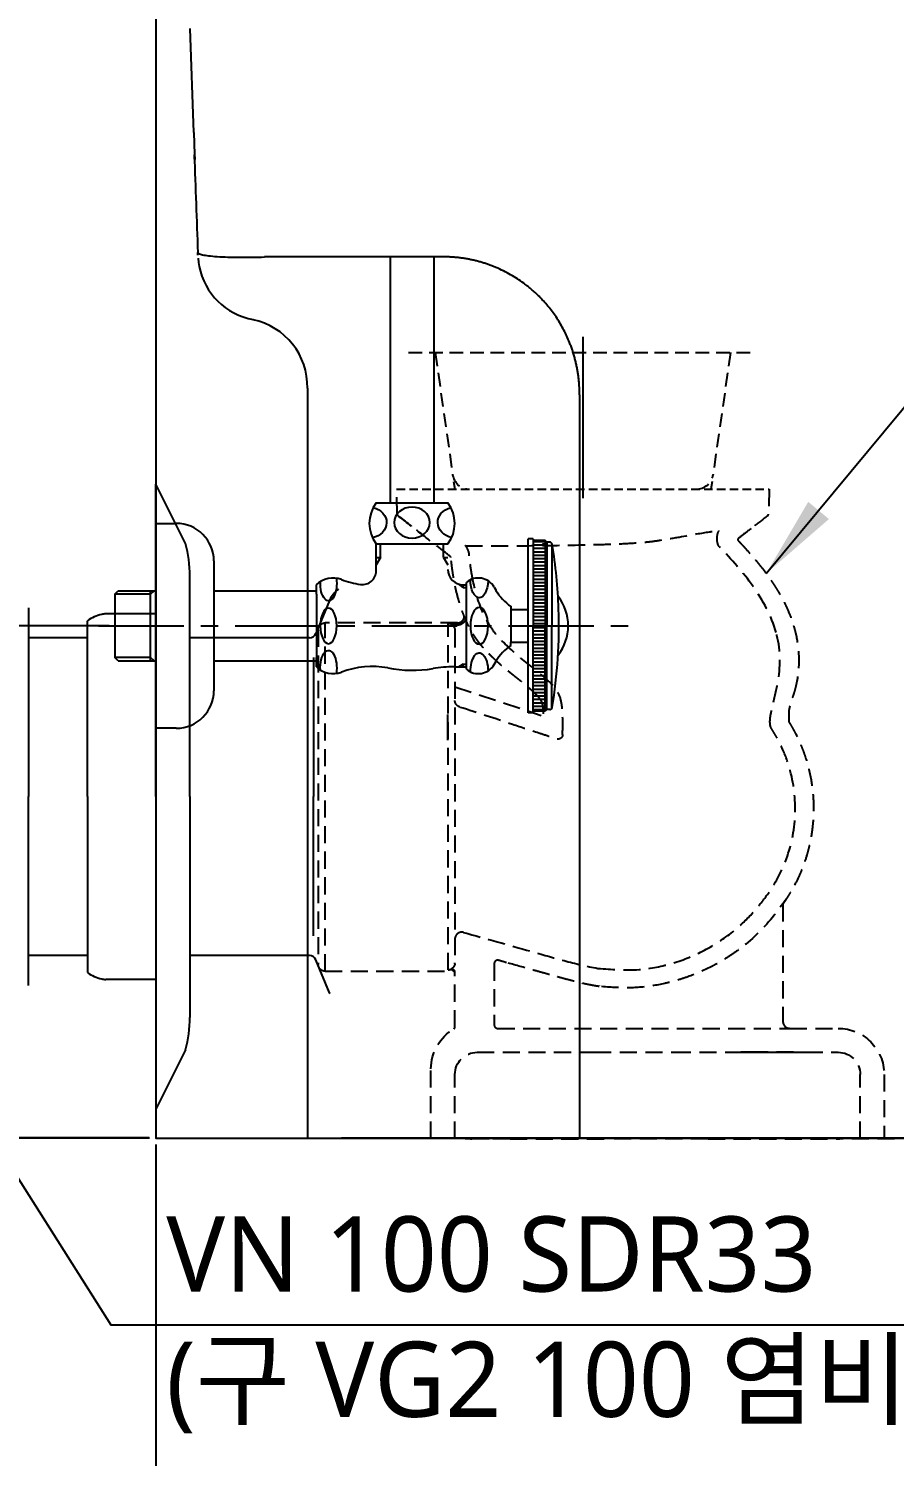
# Model space of a CAD drawing. Extents: x -4358 to 1981, y -50 to 2478.
# Drawn here: x -691.1 to -437.7, y 204.5 to 622.4 of the extents above; entities that cross this region are included whole.
import ezdxf

# ---------------------------------------------------------------- set-up
doc = ezdxf.new("R2010")
doc.units = 0
doc.header["$LTSCALE"] = 20
doc.header["$MEASUREMENT"] = 0
for name, pattern in [('CENTER', [2, 1.25, -0.25, 0.25, -0.25]), ('HIDDEN', [0.375, 0.25, -0.125]), ('HIDDEN2', [0.1875, 0.125, -0.0625])]:
    doc.linetypes.add(name, pattern=pattern)
doc.layers.get('0').update_dxf_attribs({"linetype": 'CONTINUOUS'})
doc.layers.get('DEFPOINTS').update_dxf_attribs({"linetype": 'CONTINUOUS'})
for name, color, linetype in [('1', 7, 'CONTINUOUS'), ('2', 2, 'CONTINUOUS'), ('3', 3, 'CONTINUOUS'), ('4', 4, 'CONTINUOUS'), ('6', 6, 'CONTINUOUS'), ('CENTER', 2, 'CENTER'), ('전열', 7, 'CONTINUOUS')]:
    doc.layers.add(name, color=color, linetype=linetype)
doc.styles.add('ROMANS', font='NanumGothic.ttf', dxfattribs={"height": 10.144927})
doc.styles.get("Standard").update_dxf_attribs({"font": 'NanumGothic.ttf'})
doc.dimstyles.get("Standard").update_dxf_attribs({"dimtxt": 2.7, "dimasz": 2.5, "dimexe": 1.5, "dimexo": 1.5, "dimgap": 1.5, "dimtad": 1, "dimdec": 0, "dimlfac": 10, "dimzin": 0, "dimdsep": 46, "dimtxsty": 'Standard', "dimcen": 0, "dimclrt": 2, "dimadec": 0, "dimazin": 0, "dimtfac": 1, "dimtdec": 0, "dimtmove": 0, "dimatfit": 3, "dimfxl": 0, "dimtolj": 1, "dimtzin": 0, "dimarcsym": 0})

# ---------------------------------------------------------------- blocks, each defined once
blk = doc.blocks.new('*D16')
at = {"color": 3, "lineweight": -2}
for p, q in [((-667.58, 447.62), (-814.28, 447.62)), ((-808.28, 423.62), (-808.28, 397.68)), ((-808.28, 321.62), (-808.28, 347.62)), ((-655.7, 297.62), (-814.28, 297.62))]:
    blk.add_line(p, q, dxfattribs=at)
at = {"color": 3}
for points in [[(-812.28, 423.62), (-804.28, 423.62), (-808.28, 447.62)], [(-812.28, 321.62), (-804.28, 321.62), (-808.28, 297.62)]]:
    blk.add_solid(points, dxfattribs=at)
at = {"layer": 'DEFPOINTS', "color": 0}
for p in [(-808.28, 447.62), (-665.78, 447.62), (-653.9, 297.62)]:
    blk.add_point(p, dxfattribs=at)
at = {"color": 2, "insert": (-808.28, 372.65), "char_height": 24, "attachment_point": 5}
blk.add_mtext('\\A1;150', dxfattribs=at)
blk = doc.blocks.new('*D24')
at = {"color": 3, "lineweight": -2}
for p, q in [((-497.54, 822.85), (-883.2, 822.85)), ((-877.2, 798.85), (-877.2, 585.3)), ((-877.2, 321.62), (-877.2, 535.17)), ((-655.7, 297.62), (-883.2, 297.62))]:
    blk.add_line(p, q, dxfattribs=at)
at = {"color": 3}
for points in [[(-881.2, 798.85), (-873.2, 798.85), (-877.2, 822.85)], [(-881.2, 321.62), (-873.2, 321.62), (-877.2, 297.62)]]:
    blk.add_solid(points, dxfattribs=at)
at = {"layer": 'DEFPOINTS', "color": 0}
for p in [(-495.74, 822.85), (-877.2, 297.62), (-653.9, 297.62)]:
    blk.add_point(p, dxfattribs=at)
at = {"color": 2, "insert": (-877.2, 560.24), "char_height": 24, "attachment_point": 5}
blk.add_mtext('\\A1;520', dxfattribs=at)
blk = doc.blocks.new('*D20')
at = {"color": 3, "lineweight": -2}
for p, q in [((-358.9, 325.82), (-358.9, 144.64)), ((-653.9, 295.82), (-653.9, 144.64)), ((-629.9, 150.64), (-382.9, 150.64))]:
    blk.add_line(p, q, dxfattribs=at)
at = {"color": 3}
for points in [[(-629.9, 154.64), (-629.9, 146.64), (-653.9, 150.64)], [(-382.9, 154.64), (-382.9, 146.64), (-358.9, 150.64)]]:
    blk.add_solid(points, dxfattribs=at)
at = {"layer": 'DEFPOINTS', "color": 0}
for p in [(-358.9, 327.62), (-653.9, 297.62), (-358.9, 150.64)]:
    blk.add_point(p, dxfattribs=at)
at = {"color": 2, "insert": (-506.4, 175.7), "char_height": 24, "attachment_point": 5}
blk.add_mtext('\\A1;295', dxfattribs=at)
blk = doc.blocks.new('*D21')
at = {"color": 3, "lineweight": -2}
for p, q in [((11.48, 710.82), (11.48, 70.52)), ((-653.9, 295.82), (-653.9, 70.52)), ((-629.9, 76.52), (-12.52, 76.52))]:
    blk.add_line(p, q, dxfattribs=at)
at = {"color": 3}
for points in [[(-629.9, 80.52), (-629.9, 72.52), (-653.9, 76.52)], [(-12.52, 80.52), (-12.52, 72.52), (11.48, 76.52)]]:
    blk.add_solid(points, dxfattribs=at)
at = {"layer": 'DEFPOINTS', "color": 0}
for p in [(11.48, 712.62), (-653.9, 297.62), (11.48, 76.52)]:
    blk.add_point(p, dxfattribs=at)
at = {"color": 2, "insert": (-323.47, 101.59), "char_height": 24, "attachment_point": 5}
blk.add_mtext('\\A1;665', dxfattribs=at)
blk = doc.blocks.new('*D25')
at = {"color": 3, "lineweight": -2}
for p, q in [((-460.63, 1235.77), (-987.67, 1235.77)), ((-981.67, 1211.77), (-981.67, 791.84)), ((-981.67, 321.77), (-981.67, 741.71)), ((-655.85, 297.77), (-987.67, 297.77))]:
    blk.add_line(p, q, dxfattribs=at)
at = {"color": 3}
for points in [[(-985.67, 1211.77), (-977.67, 1211.77), (-981.67, 1235.77)], [(-985.67, 321.77), (-977.67, 321.77), (-981.67, 297.77)]]:
    blk.add_solid(points, dxfattribs=at)
at = {"layer": 'DEFPOINTS', "color": 0}
for p in [(-458.83, 1235.77), (-981.67, 297.77), (-654.05, 297.77)]:
    blk.add_point(p, dxfattribs=at)
at = {"color": 2, "insert": (-981.67, 766.77), "char_height": 24, "attachment_point": 5}
blk.add_mtext('\\A1;940', dxfattribs=at)

msp = doc.modelspace()

# ---------------------------------------------------------------- linework, layer by layer
for p, q in [((-643.9, 622.45), (-642.84, 592)), ((-642.77, 592), (-642.84, 592)), ((-642.58, 585.83), (-642.51, 584.07)), ((-609.51, 517.18), (-609.51, 297.62)), ((-529.86, 515.26), (-529.86, 297.62)), ((-597.54, 297.62), (-599.51, 297.62)), ((-577.12, 297.62), (-597.54, 297.62)), ((-579.32, 297.62), (-126.44, 297.62)), ((-555.27, 297.62), (-577.12, 297.62)), ((-545.19, 297.62), (-555.27, 297.62)), ((-542.08, 297.62), (-545.19, 297.62)), ((-522.41, 297.62), (-542.08, 297.62)), ((-264.88, 297.62), (-522.41, 297.62))]:
    msp.add_line(p, q)
at = {"color": 6}
for p, q in [((-653.9, 397.62), (-653.9, 489.12)), ((-645.21, 471.72), (-653.9, 489.12)), ((-643.9, 397.62), (-643.9, 462.23)), ((-673.9, 397.62), (-673.9, 449.12)), ((-653.9, 451.12), (-668.51, 451.12)), ((-673.9, 397.62), (-673.9, 346.12)), ((-653.9, 397.62), (-653.9, 306.12)), ((-643.9, 397.62), (-643.9, 333.01)), ((-653.9, 344.12), (-668.51, 344.12)), ((-645.21, 323.52), (-653.9, 306.12))]:
    msp.add_line(p, q, dxfattribs=at)
at = {"color": 2, "linetype": 'HIDDEN2'}
msp.add_line((-583.41, 487.62), (-474.4, 487.62), dxfattribs=at)
at = {"color": 2, "linetype": 'HIDDEN'}
for p, q in [((-583.25, 480.3), (-583.41, 487.62)), ((-474.4, 487.62), (-474.55, 480.31)), ((-604.35, 346.53), (-604.35, 448.48)), ((-565.6, 448.48), (-604.35, 448.48)), ((-568.35, 346.92), (-568.35, 448.3)), ((-568.35, 448.3), (-565.6, 448.3)), ((-565.6, 447.8), (-567.08, 447.8)), ((-565.6, 448.3), (-565.6, 447.8)), ((-563.6, 450.31), (-563.6, 450.39)), ((-563.6, 450.31), (-563.56, 450.31)), ((-606.35, 446.48), (-606.35, 348.53)), ((-566.35, 446.25), (-566.35, 348.94)), ((-566.35, 429.81), (-541.08, 421.39)), ((-470.35, 366.07), (-470.35, 331.8)), ((-566.84, 346.92), (-568.35, 346.92)), ((-566.85, 346.53), (-566.85, 346.9)), ((-554.85, 348.74), (-554.85, 330.8)), ((-604.35, 346.53), (-566.85, 346.53)), ((-566.35, 330.1), (-566.35, 346.41)), ((-553.85, 329.8), (-524.1, 329.8)), ((-553.85, 329.8), (-468.35, 329.8)), ((-468.35, 329.8), (-454.2, 329.8)), ((-559.85, 322.8), (-525.6, 322.8)), ((-525.6, 322.8), (-502.26, 322.8)), ((-502.26, 322.8), (-463.7, 322.8)), ((-482.7, 322.8), (-462.7, 322.8)), ((-478.2, 322.8), (-482.7, 322.8)), ((-478.2, 322.8), (-482.7, 322.8)), ((-478.2, 322.8), (-467.2, 322.8)), ((-467.2, 322.8), (-478.2, 322.8)), ((-467.2, 322.8), (-478.2, 322.8)), ((-478.2, 322.8), (-467.2, 322.8)), ((-467.2, 322.8), (-462.7, 322.8)), ((-467.2, 322.8), (-462.7, 322.8)), ((-463.7, 322.8), (-454.2, 322.8)), ((-573.35, 297.5), (-573.35, 317.97)), ((-566.35, 297.5), (-566.35, 316.3)), ((-447.7, 297.5), (-447.7, 316.3)), ((-440.7, 316.3), (-440.7, 297.5)), ((-563.05, 297.5), (-563.35, 297.5)), ((-562.08, 297.5), (-563.05, 297.5)), ((-561.79, 297.5), (-562.08, 297.5)), ((-561.79, 297.5), (-561.35, 297.5)), ((-556.35, 297.5), (-561.35, 297.5)), ((-550.2, 297.5), (-556.35, 297.5)), ((-550.2, 297.5), (-522.05, 297.5)), ((-492.26, 297.5), (-522.05, 297.5)), ((-492.26, 297.5), (-453.7, 297.5)), ((-437.7, 297.5), (-453.7, 297.5))]:
    msp.add_line(p, q, dxfattribs=at)
at = {"color": 5}
for p, q in [((-603.09, 455.04), (-607.01, 445.37)), ((-673.9, 444.12), (-691.14, 444.12)), ((-643.87, 444.12), (-643.9, 444.12)), ((-608.87, 444.12), (-643.9, 444.12)), ((-643.69, 444.12), (-643.9, 444.12)), ((-607.75, 438.31), (-607.75, 397.62)), ((-607.75, 356.93), (-607.75, 397.62)), ((-673.9, 351.12), (-691.14, 351.12)), ((-643.87, 351.12), (-643.9, 351.12)), ((-643.69, 351.12), (-643.9, 351.12)), ((-608.87, 351.12), (-643.9, 351.12)), ((-603.09, 340.2), (-607.01, 349.87))]:
    msp.add_line(p, q, dxfattribs=at)
at = {"flags": 128}
for points in [[(-642.77, 592.04), (-642.68, 588.78), (-642.59, 585.61)], [(-641.48, 555.22), (-641.35, 553.93), (-641.19, 552.8)]]:
    msp.add_lwpolyline(points, dxfattribs=at)
for centre, radius, start, end in [((-621.9, 556.64), 19.67, 191.2535, 259.6615), ((-629.51, 517.62), 20, 358.75, 78.2575)]:
    msp.add_arc(centre, radius, start, end)
at = {"color": 2, "linetype": 'HIDDEN'}
for centre, radius, start, end in [((-483.04, 472.88), 0.5, 127.4713, 223.2608), ((-540.92, 471.86), 0.5, 251.5388, 0.4513), ((-568, 467.54), 0.5, 5.5039, 52.3246), ((-468.13, 422.74), 0.5, 167.2289, 180.4439), ((-468.16, 419.74), 0.5, 178.4553, 211.774), ((-469.85, 366.07), 0.5, 144.9489, 180), ((-553.85, 348.74), 1, 74.2908, 180), ((-553.85, 330.8), 1, 180, 270), ((-468.35, 331.8), 2, 180, 270), ((-566.85, 330.1), 0.5, 300, 0)]:
    msp.add_arc(centre, radius, start, end, dxfattribs=at)
at = {"color": 6}
for centre, radius, start, end in [((-678.9, 462.23), 35, 0, 15.7342), ((-666.51, 438.07), 13.3, 103.9047, 123.7685), ((-668.51, 446.12), 5, 90, 103.9047), ((-666.51, 357.17), 13.3, 236.2315, 256.0953), ((-668.51, 349.12), 5, 256.0953, 270), ((-678.9, 333.01), 35, 344.2658, 0)]:
    msp.add_arc(centre, radius, start, end, dxfattribs=at)
at = {"color": 5}
for centre, radius, start, end in [((-594.12, 450.62), 10, 128.9254, 153.7566), ((-608.87, 446.12), 2, 270, 337.9163), ((-608.87, 349.12), 2, 22.0837, 90), ((-594.12, 344.62), 10, 206.2434, 207.6566)]:
    msp.add_arc(centre, radius, start, end, dxfattribs=at)
at = {"color": 2, "linetype": 'HIDDEN', "extrusion": (0, 0, -1)}
for centre, radius, start, end in [((559.85, 317.97), 13.5, 0, 60), ((454.2, 316.3), 13.5, 90, 180), ((559.85, 316.3), 6.5, 0, 90), ((454.2, 316.3), 6.5, 90, 180)]:
    msp.add_arc(centre, radius, start, end, dxfattribs=at)
at = {"color": 2, "linetype": 'HIDDEN'}
for centre, major_axis, ratio, start_param, end_param in [((-604.35, 370.35), (2, 0), 0.999742, 3.134879, 3.153966), ((-566.85, 346.41), (0.5, 0), 0.992126, 0, 1.570796), ((-566.84, 346.42), (0.354, -0.354), 0.983944, 0.793491, 2.348102)]:
    msp.add_ellipse(centre, major_axis=major_axis, ratio=ratio, start_param=start_param, end_param=end_param, dxfattribs=at)
for points, degree in [([(-642.61, 585.45), (-642.28, 575.93), (-641.95, 566.42), (-641.61, 556.92)], 3), ([(-642.51, 584.07), (-642.61, 585.45)], 1)]:
    msp.add_open_spline(points, degree=degree)
for points, knots in [([(-641.61, 556.92), (-641.61, 556.81), (-641.5, 556.69), (-641.05, 556.46), (-640.71, 556.35), (-639.76, 556.13), (-639.15, 556.04), (-637.7, 555.86), (-636.85, 555.78), (-634.96, 555.65), (-633.91, 555.6), (-631.69, 555.53), (-630.52, 555.5), (-628.12, 555.48), (-626.89, 555.49), (-624.47, 555.52), (-623.27, 555.55), (-622.1, 555.59)], [0, 0, 0, 0, 0.125, 0.125, 0.25, 0.25, 0.375, 0.375, 0.5, 0.5, 0.625, 0.625, 0.75, 0.75, 0.875, 0.875, 1, 1, 1, 1]), ([(-641.61, 556.88), (-641.61, 556.89), (-641.61, 556.9), (-641.61, 556.92), (-641.61, 556.92), (-641.61, 556.92)], [0, 0, 0, 0, 0.321936, 0.655099, 1, 1, 1, 1]), ([(-641.59, 556.14), (-641.59, 556.14), (-641.59, 556.14), (-641.59, 556.18), (-641.59, 556.24), (-641.59, 556.29), (-641.59, 556.35), (-641.6, 556.39), (-641.6, 556.43), (-641.6, 556.48), (-641.6, 556.54), (-641.6, 556.6), (-641.6, 556.67), (-641.61, 556.74), (-641.61, 556.8), (-641.61, 556.84), (-641.61, 556.87), (-641.61, 556.88)], [0, 0, 0, 0, 0.118734, 0.209936, 0.295789, 0.385006, 0.430214, 0.477439, 0.516047, 0.55608, 0.606205, 0.684899, 0.742154, 0.811968, 0.880197, 0.942874, 1, 1, 1, 1]), ([(-569.79, 555.63), (-571.48, 555.63), (-574.83, 555.63), (-579.83, 555.63), (-584.77, 555.63), (-589.65, 555.63), (-594.47, 555.63), (-599.23, 555.62), (-603.92, 555.62), (-608.55, 555.61), (-613.12, 555.6), (-617.63, 555.6), (-620.62, 555.59), (-622.1, 555.59)], [0, 0, 0, 0, 0.096757, 0.192348, 0.286772, 0.380028, 0.472113, 0.563028, 0.65277, 0.741339, 0.828735, 0.914955, 1, 1, 1, 1]), ([(-529.86, 515.26), (-529.86, 515.47), (-529.86, 515.88), (-529.88, 516.5), (-529.9, 517.12), (-529.93, 517.74), (-529.97, 518.35), (-530.02, 518.97), (-530.08, 519.58), (-530.14, 520.18), (-530.22, 520.79), (-530.3, 521.39), (-530.4, 521.99), (-530.5, 522.58), (-530.61, 523.18), (-530.73, 523.77), (-530.86, 524.35), (-530.99, 524.93), (-531.14, 525.51), (-531.29, 526.09), (-531.45, 526.66), (-531.61, 527.22), (-531.79, 527.79), (-531.97, 528.35), (-532.16, 528.9), (-532.36, 529.45), (-532.57, 530), (-533.19, 531.59), (-534.38, 534.19), (-536.4, 537.64), (-538.75, 540.87), (-541.21, 543.62), (-543.71, 545.97), (-545.94, 547.74), (-548.07, 549.22), (-550.04, 550.43), (-552.14, 551.54), (-553.92, 552.35), (-555.33, 552.93), (-556.34, 553.3), (-557.36, 553.66), (-558.41, 553.98), (-559.48, 554.28), (-560.56, 554.56), (-561.66, 554.8), (-562.78, 555.02), (-563.91, 555.21), (-565.06, 555.36), (-566.23, 555.48), (-567.4, 555.57), (-568.59, 555.62), (-569.39, 555.63), (-569.79, 555.63)], [0, 0, 0, 0, 0.00991, 0.019796, 0.029655, 0.039489, 0.049296, 0.059077, 0.068831, 0.078558, 0.088258, 0.097931, 0.107577, 0.117195, 0.126786, 0.13635, 0.145886, 0.155394, 0.164876, 0.174329, 0.183755, 0.193154, 0.202525, 0.21187, 0.221187, 0.230477, 0.23974, 0.248976, 0.312279, 0.375571, 0.438843, 0.502086, 0.55081, 0.601393, 0.637152, 0.673759, 0.711215, 0.749519, 0.766356, 0.783353, 0.80051, 0.817829, 0.835309, 0.852951, 0.870757, 0.888727, 0.906861, 0.92516, 0.943624, 0.962253, 0.981045, 1, 1, 1, 1])]:
    msp.add_open_spline(points, degree=3, knots=knots)
for points, knots in [([(-583.25, 480.3), (-583.25, 480.24), (-583.24, 480.18), (-583.2, 480.08), (-583.17, 480.03), (-583.12, 479.96), (-583.09, 479.93), (-583.06, 479.91)], [0, 0, 0, 0, 0.380921, 0.380921, 0.760557, 0.760557, 1, 1, 1, 1]), ([(-583.06, 479.91), (-580.76, 478.1), (-578.45, 476.3), (-576.01, 474.4), (-575.88, 474.29), (-575.75, 474.19)], [0.0055737, 0.0055737, 0.0055737, 0.0055737, 0.946357, 0.946357, 1, 1, 1, 1]), ([(-567.7, 467.94), (-568.79, 468.78), (-569.88, 469.63), (-572.7, 471.81), (-574.42, 473.16), (-578.45, 476.3), (-580.76, 478.1), (-583.06, 479.91)], [0, 0, 0, 0, 0.212526, 0.212526, 0.548914, 0.548914, 1, 1, 1, 1]), ([(-474.74, 479.92), (-476.15, 478.83), (-477.55, 477.74), (-480.42, 475.52), (-481.88, 474.4), (-483.34, 473.28)], [0, 0, 0, 0, 0.491962, 0.491962, 1, 1, 1, 1]), ([(-474.74, 479.92), (-474.7, 479.96), (-474.66, 480), (-474.6, 480.1), (-474.58, 480.15), (-474.56, 480.24), (-474.55, 480.28), (-474.55, 480.31)], [0, 0, 0, 0, 0.381879, 0.381879, 0.764662, 0.764662, 1, 1, 1, 1]), ([(-563.25, 471.09), (-563.14, 471.08), (-563.01, 471.08), (-562.36, 471.06), (-561.65, 471.05), (-558.85, 471.02), (-556.11, 471.01), (-549.25, 471.04), (-545.13, 471.07), (-536.19, 471.18), (-531.4, 471.25), (-524.29, 471.42), (-521.94, 471.49), (-517.32, 471.67), (-515.06, 471.78), (-511.78, 472.02), (-510.71, 472.11), (-508.59, 472.35), (-507.54, 472.5), (-504.46, 472.96), (-502.51, 473.29), (-497.04, 474.28), (-493.99, 474.82), (-490.81, 475.31), (-489.99, 475.41), (-489.25, 475.49), (-489.1, 475.5), (-488.98, 475.51)], [0, 0, 0, 0, 0.022457, 0.022457, 0.090678, 0.090678, 0.22712, 0.22712, 0.363562, 0.363562, 0.500004, 0.500004, 0.568225, 0.568225, 0.636446, 0.636446, 0.670556, 0.670556, 0.704667, 0.704667, 0.772888, 0.772888, 0.90933, 0.90933, 0.977551, 0.977551, 1, 1, 1, 1]), ([(-488.93, 470.71), (-489.22, 471.02), (-489.36, 471.44), (-489.55, 472.26), (-489.59, 472.68), (-489.6, 473.52), (-489.57, 473.94), (-489.39, 474.77), (-489.27, 475.19), (-488.98, 475.51)], [0, 0, 0, 0, 0.25, 0.25, 0.5, 0.5, 0.75, 0.75, 1, 1, 1, 1]), ([(-483.4, 472.54), (-483.35, 472.48), (-483.29, 472.42), (-482.95, 472.05), (-482.66, 471.74), (-482.08, 471.12), (-481.79, 470.81), (-480.93, 469.85), (-480.35, 469.2), (-479.49, 468.22), (-479.2, 467.89), (-478.78, 467.38), (-478.64, 467.22), (-478.35, 466.88), (-478.21, 466.71), (-477.78, 466.19), (-477.5, 465.84), (-476.93, 465.13), (-476.64, 464.78), (-475.8, 463.69), (-475.24, 462.94), (-474.41, 461.79), (-474.14, 461.4), (-473.6, 460.62), (-473.34, 460.22), (-472.81, 459.42), (-472.55, 459.01), (-472.04, 458.18), (-471.78, 457.76), (-471.03, 456.48), (-470.54, 455.59), (-469.6, 453.75), (-469.16, 452.8), (-468.32, 450.83), (-467.93, 449.81), (-467.49, 448.49), (-467.4, 448.23), (-467.24, 447.69), (-467.16, 447.42), (-466.93, 446.61), (-466.78, 446.06), (-466.38, 444.39), (-466.17, 443.25), (-465.93, 441.51), (-465.86, 440.92), (-465.8, 440.17), (-465.79, 440.02), (-465.77, 439.72), (-465.76, 439.57), (-465.73, 439.12), (-465.72, 438.82), (-465.69, 437.92), (-465.69, 437.31), (-465.72, 436.11), (-465.75, 435.51), (-465.89, 433.71), (-466.05, 432.51), (-466.28, 431.32)], [0, 0, 0, 0, 0.006479, 0.006479, 0.039596, 0.039596, 0.072713, 0.072713, 0.138948, 0.138948, 0.172066, 0.172066, 0.188624, 0.188624, 0.205183, 0.205183, 0.2383, 0.2383, 0.271418, 0.271418, 0.337652, 0.337652, 0.37077, 0.37077, 0.403887, 0.403887, 0.437005, 0.437005, 0.470122, 0.470122, 0.536357, 0.536357, 0.602591, 0.602591, 0.668826, 0.668826, 0.685385, 0.685385, 0.701944, 0.701944, 0.735061, 0.735061, 0.801296, 0.801296, 0.834413, 0.834413, 0.842692, 0.842692, 0.850972, 0.850972, 0.86753, 0.86753, 0.900648, 0.900648, 0.933765, 0.933765, 1, 1, 1, 1]), ([(-562.21, 468.91), (-562.24, 469.18), (-562.34, 469.44), (-562.54, 469.94), (-562.65, 470.19), (-562.91, 470.66), (-563.06, 470.9), (-563.25, 471.09)], [0, 0, 0, 0, 0.335594, 0.335594, 0.662972, 0.662972, 1, 1, 1, 1]), ([(-561.01, 460.72), (-561.25, 461.85), (-561.45, 462.99), (-561.75, 464.94), (-561.86, 465.76), (-562.05, 467.35), (-562.14, 468.13), (-562.21, 468.91)], [0, 0, 0, 0, 0.419048, 0.419048, 0.715803, 0.715803, 1, 1, 1, 1]), ([(-472.32, 445.67), (-473.72, 450.57), (-476.14, 455.02), (-481.99, 463.3), (-485.38, 467.08), (-488.93, 470.71)], [0, 0, 0, 0, 0.5, 0.5, 1, 1, 1, 1]), ([(-541.36, 426.15), (-541.54, 426.37), (-541.73, 426.59), (-541.98, 426.87), (-542.04, 426.92), (-542.14, 427.03), (-542.19, 427.09), (-542.35, 427.26), (-542.46, 427.37), (-542.63, 427.55), (-542.69, 427.61), (-542.81, 427.72), (-542.87, 427.78), (-543.05, 427.96), (-543.18, 428.08), (-543.55, 428.44), (-543.82, 428.68), (-544.37, 429.18), (-544.65, 429.43), (-545.25, 429.94), (-545.56, 430.2), (-545.96, 430.52), (-546.04, 430.59), (-546.2, 430.72), (-546.44, 430.92), (-546.68, 431.11), (-546.92, 431.31), (-547, 431.38), (-547.17, 431.51), (-547.42, 431.71), (-547.68, 431.91), (-548.04, 432.2), (-548.22, 432.34), (-548.6, 432.63), (-548.79, 432.79), (-549.18, 433.09), (-549.37, 433.25), (-549.77, 433.57), (-549.97, 433.73), (-550.37, 434.05), (-550.57, 434.22), (-550.98, 434.55), (-551.18, 434.72), (-551.59, 435.06), (-551.79, 435.23), (-552.2, 435.57), (-552.4, 435.75), (-552.71, 436.01), (-552.81, 436.1), (-553.02, 436.28), (-553.12, 436.37), (-553.42, 436.64), (-553.63, 436.82), (-554.05, 437.2), (-554.25, 437.39), (-554.67, 437.77), (-554.88, 437.97), (-555.3, 438.37), (-555.51, 438.57), (-555.82, 438.87), (-555.93, 438.98), (-556.13, 439.18), (-556.24, 439.29), (-556.45, 439.5), (-556.55, 439.61), (-556.77, 439.82), (-556.87, 439.93), (-557.2, 440.27), (-557.42, 440.51), (-557.77, 440.9), (-557.89, 441.03), (-558.13, 441.3), (-558.37, 441.58), (-558.61, 441.87), (-558.8, 442.09), (-558.86, 442.17), (-558.98, 442.32), (-559.16, 442.55), (-559.34, 442.79), (-559.58, 443.1), (-559.69, 443.26), (-560.03, 443.73), (-560.25, 444.05), (-560.68, 444.69), (-560.88, 445.01), (-561.18, 445.5), (-561.28, 445.66), (-561.47, 445.99), (-561.56, 446.15), (-561.83, 446.63), (-562, 446.95), (-562.24, 447.42), (-562.31, 447.57), (-562.47, 447.88), (-562.54, 448.03), (-562.76, 448.48), (-562.9, 448.78), (-563.06, 449.15), (-563.1, 449.22), (-563.16, 449.37), (-563.19, 449.45), (-563.29, 449.67), (-563.35, 449.81), (-563.54, 450.25), (-563.66, 450.55), (-563.9, 451.14), (-564.01, 451.44), (-564.23, 452.03), (-564.34, 452.33), (-564.54, 452.92), (-564.64, 453.21), (-564.83, 453.8), (-564.93, 454.09), (-565.1, 454.67), (-565.19, 454.96), (-565.6, 456.4), (-565.88, 457.54), (-566.19, 458.93), (-566.25, 459.21), (-566.37, 459.77), (-566.42, 460.05), (-566.58, 460.88), (-566.68, 461.43), (-566.82, 462.26), (-566.87, 462.53), (-566.95, 463.08), (-567.01, 463.5), (-567.07, 463.91), (-567.11, 464.18), (-567.13, 464.32), (-567.18, 464.73), (-567.24, 465.14), (-567.28, 465.55), (-567.32, 465.81), (-567.33, 465.95), (-567.38, 466.35), (-567.43, 466.85), (-567.48, 467.35), (-567.5, 467.59)], [0, 0, 0, 0, 0.031796, 0.031796, 0.039745, 0.039745, 0.047694, 0.047694, 0.063592, 0.063592, 0.071541, 0.071541, 0.07949, 0.07949, 0.095388, 0.095388, 0.127185, 0.127185, 0.158981, 0.158981, 0.190777, 0.190777, 0.198726, 0.198726, 0.206675, 0.222573, 0.222573, 0.230522, 0.230522, 0.238471, 0.254369, 0.254369, 0.270267, 0.270267, 0.286165, 0.286165, 0.302063, 0.302063, 0.317961, 0.317961, 0.333859, 0.333859, 0.349758, 0.349758, 0.365656, 0.365656, 0.381554, 0.381554, 0.389503, 0.389503, 0.397452, 0.397452, 0.41335, 0.41335, 0.429248, 0.429248, 0.445146, 0.445146, 0.461044, 0.461044, 0.468993, 0.468993, 0.476942, 0.476942, 0.484891, 0.484891, 0.49284, 0.49284, 0.508738, 0.508738, 0.516687, 0.516687, 0.524636, 0.532585, 0.532585, 0.53656, 0.53656, 0.540534, 0.548483, 0.548483, 0.556432, 0.556432, 0.57233, 0.57233, 0.588229, 0.588229, 0.596178, 0.596178, 0.604127, 0.604127, 0.620025, 0.620025, 0.627974, 0.627974, 0.635923, 0.635923, 0.651821, 0.651821, 0.655795, 0.655795, 0.65977, 0.65977, 0.667719, 0.667719, 0.683617, 0.683617, 0.699515, 0.699515, 0.715413, 0.715413, 0.731311, 0.731311, 0.747209, 0.747209, 0.763107, 0.763107, 0.8267, 0.8267, 0.842598, 0.842598, 0.858496, 0.858496, 0.890292, 0.890292, 0.90619, 0.90619, 0.922088, 0.930037, 0.930037, 0.937986, 0.937986, 0.953884, 0.961833, 0.961833, 0.969782, 0.969782, 0.98568, 1, 1, 1, 1]), ([(-537.6, 430.11), (-538.72, 431.33), (-539.99, 432.39), (-542.51, 434.52), (-543.8, 435.55), (-547.66, 438.65), (-550.2, 440.78), (-553.63, 444.31), (-554.7, 445.54), (-556.56, 448.26), (-557.36, 449.74), (-559.4, 454.28), (-560.33, 457.46), (-561.01, 460.72)], [0, 0, 0, 0, 0.125, 0.125, 0.25, 0.25, 0.5, 0.5, 0.625, 0.625, 0.75, 0.75, 1, 1, 1, 1]), ([(-606.35, 446.48), (-606.35, 446.68), (-606.32, 446.89), (-606.19, 447.29), (-606.08, 447.5), (-605.81, 447.86), (-605.65, 448.02), (-605.27, 448.27), (-605.06, 448.36), (-604.69, 448.46), (-604.52, 448.48), (-604.35, 448.48)], [0, 0, 0, 0, 0.194193, 0.194193, 0.409041, 0.409041, 0.623829, 0.623829, 0.838525, 0.838525, 1, 1, 1, 1]), ([(-567.08, 447.8), (-567.19, 447.89), (-567.3, 447.97), (-567.61, 448.14), (-567.8, 448.21), (-568.11, 448.28), (-568.22, 448.29), (-568.34, 448.3), (-568.34, 448.3), (-568.35, 448.3)], [0, 0, 0, 0, 0.286477, 0.286477, 0.732044, 0.732044, 0.993904, 0.993904, 1, 1, 1, 1]), ([(-567.08, 447.8), (-566.91, 447.67), (-566.77, 447.5), (-566.54, 447.13), (-566.45, 446.92), (-566.36, 446.55), (-566.35, 446.4), (-566.35, 446.25)], [0, 0, 0, 0, 0.363409, 0.363409, 0.744982, 0.744982, 1, 1, 1, 1]), ([(-565.6, 448.48), (-565.37, 448.48), (-565.15, 448.52), (-564.72, 448.67), (-564.52, 448.78), (-564.17, 449.06), (-564.02, 449.23), (-563.78, 449.61), (-563.69, 449.82), (-563.62, 450.16), (-563.6, 450.28), (-563.6, 450.4)], [0, 0, 0, 0, 0.22077, 0.22077, 0.441538, 0.441538, 0.662349, 0.662349, 0.883252, 0.883252, 1, 1, 1, 1]), ([(-565.6, 448.3), (-565.45, 448.3), (-565.31, 448.32), (-564.95, 448.4), (-564.73, 448.48), (-564.35, 448.72), (-564.18, 448.88), (-563.9, 449.23), (-563.78, 449.43), (-563.64, 449.86), (-563.6, 450.09), (-563.6, 450.31)], [0, 0, 0, 0, 0.137447, 0.137447, 0.352153, 0.352153, 0.567776, 0.567776, 0.783861, 0.783861, 1, 1, 1, 1]), ([(-563.23, 449.52), (-563.23, 449.5), (-563.23, 449.49), (-563.33, 449.21), (-563.47, 448.96), (-563.82, 448.52), (-564.04, 448.33), (-564.52, 448.03), (-564.78, 447.92), (-565.23, 447.82), (-565.42, 447.8), (-565.6, 447.8)], [0, 0, 0, 0, 0.012603, 0.012603, 0.284575, 0.284575, 0.55614, 0.55614, 0.826724, 0.826724, 1, 1, 1, 1]), ([(-473.9, 417.94), (-474.27, 419.08), (-474.12, 420.29), (-473.74, 422.61), (-473.46, 423.75), (-472.64, 427.18), (-472.08, 429.46), (-470.98, 436.42), (-471.03, 441.12), (-472.32, 445.67)], [0, 0, 0, 0, 0.125, 0.125, 0.25, 0.25, 0.5, 0.5, 1, 1, 1, 1]), ([(-466.28, 431.32), (-466.39, 430.78), (-466.5, 430.24), (-466.78, 429.13), (-466.94, 428.53), (-467.14, 427.92), (-467.16, 427.85), (-467.17, 427.81), (-467.2, 427.71), (-467.23, 427.64), (-467.29, 427.43), (-467.34, 427.3), (-467.47, 426.93), (-467.55, 426.71), (-467.69, 426.3), (-467.76, 426.13), (-467.87, 425.82), (-467.92, 425.69), (-467.97, 425.55), (-467.98, 425.52), (-467.99, 425.48), (-468, 425.45), (-468.02, 425.39), (-468.04, 425.34), (-468.08, 425.22), (-468.11, 425.14), (-468.17, 424.93), (-468.2, 424.82), (-468.22, 424.71), (-468.23, 424.69), (-468.23, 424.67), (-468.24, 424.67), (-468.24, 424.66), (-468.24, 424.65), (-468.24, 424.63), (-468.25, 424.61), (-468.27, 424.51), (-468.3, 424.36), (-468.36, 424.06), (-468.38, 423.94), (-468.41, 423.78), (-468.42, 423.74), (-468.43, 423.69), (-468.43, 423.67), (-468.44, 423.64), (-468.44, 423.62), (-468.46, 423.53), (-468.48, 423.47), (-468.54, 423.18), (-468.58, 423), (-468.61, 422.85)], [0, 0, 0, 0, 0.125917, 0.125917, 0.251835, 0.259705, 0.259705, 0.267575, 0.267575, 0.283314, 0.283314, 0.314794, 0.314794, 0.377752, 0.377752, 0.440711, 0.440711, 0.50367, 0.50367, 0.519409, 0.519409, 0.535149, 0.535149, 0.566628, 0.566628, 0.629587, 0.629587, 0.755505, 0.755505, 0.786984, 0.786984, 0.794854, 0.794854, 0.802724, 0.802724, 0.818463, 0.818463, 0.881422, 0.881422, 0.912901, 0.912901, 0.920771, 0.920771, 0.924706, 0.924706, 0.928641, 0.928641, 0.944381, 0.944381, 1, 1, 1, 1]), ([(-534.82, 415.84), (-534.8, 418.33), (-534.74, 420.83), (-535.03, 424.55), (-535.2, 425.79), (-536.08, 428.13), (-536.79, 429.16), (-537.6, 430.11)], [0, 0, 0, 0, 0.5, 0.5, 0.75, 0.75, 1, 1, 1, 1]), ([(-564.91, 423.86), (-565.12, 423.92), (-565.33, 424.02), (-565.69, 424.28), (-565.85, 424.45), (-566.11, 424.81), (-566.21, 425.02), (-566.32, 425.41), (-566.35, 425.6), (-566.35, 425.79)], [0, 0, 0, 0, 0.260871, 0.260871, 0.522571, 0.522571, 0.78357, 0.78357, 1, 1, 1, 1]), ([(-564.9, 423.86), (-559.71, 422.35), (-554.61, 420.55), (-546.92, 417.98), (-544.35, 417.13), (-540.49, 415.88), (-539.2, 415.48), (-537.6, 414.96), (-537.27, 414.86), (-536.63, 414.65), (-536.3, 414.47), (-535.65, 414.63), (-535.34, 414.78), (-534.94, 415.09), (-534.82, 415.22), (-534.68, 415.52), (-534.72, 415.71), (-534.82, 415.84)], [0, 0, 0, 0, 0.5, 0.5, 0.75, 0.75, 0.875, 0.875, 0.90625, 0.90625, 0.9375, 0.9375, 0.96875, 0.96875, 0.984375, 0.984375, 1, 1, 1, 1]), ([(-468.63, 422.74), (-468.62, 422.3), (-468.63, 421.9), (-468.63, 421.48), (-468.63, 421.43), (-468.63, 421.34), (-468.63, 421.19), (-468.63, 421.04), (-468.64, 420.74), (-468.64, 420.53), (-468.65, 420.26), (-468.65, 420.21), (-468.65, 420.11), (-468.65, 420.06), (-468.66, 419.92), (-468.66, 419.83), (-468.66, 419.75)], [0, 0, 0, 0, 0.393732, 0.393732, 0.445116, 0.445116, 0.496499, 0.599266, 0.599266, 0.804799, 0.804799, 0.856182, 0.856182, 0.907565, 0.907565, 1, 1, 1, 1]), ([(-468.59, 419.48), (-468.47, 419.29), (-468.35, 419.09), (-467.93, 418.4), (-467.56, 417.76), (-467.2, 417.1), (-467.06, 416.84), (-466.99, 416.71), (-466.77, 416.3), (-466.63, 416.04), (-465.95, 414.69), (-465.45, 413.59), (-464.77, 411.92), (-464.55, 411.37), (-464.14, 410.24), (-463.94, 409.68), (-463.02, 406.84), (-462.44, 404.51), (-461.84, 400.95), (-461.69, 399.76), (-461.52, 397.96), (-461.48, 397.36), (-461.41, 396.15), (-461.39, 395.55), (-461.35, 392.52), (-461.49, 390.1), (-461.98, 386.5), (-462.19, 385.3), (-462.57, 383.51), (-462.71, 382.92), (-463.01, 381.74), (-463.17, 381.15), (-463.69, 379.39), (-464.08, 378.22), (-464.74, 376.48), (-465.09, 375.62), (-465.47, 374.76), (-465.66, 374.33), (-465.73, 374.19), (-465.86, 373.9), (-465.92, 373.76), (-466.53, 372.49), (-467.11, 371.4), (-468.03, 369.8), (-468.34, 369.28), (-468.98, 368.25), (-469.31, 367.74), (-469.85, 366.94), (-470.05, 366.65), (-470.26, 366.36)], [0, 0, 0, 0, 0.01253, 0.01253, 0.044806, 0.052875, 0.052875, 0.060944, 0.060944, 0.077082, 0.077082, 0.141634, 0.141634, 0.17391, 0.17391, 0.206186, 0.206186, 0.33529, 0.33529, 0.399842, 0.399842, 0.432118, 0.432118, 0.464393, 0.464393, 0.593497, 0.593497, 0.658049, 0.658049, 0.690325, 0.690325, 0.722601, 0.722601, 0.787153, 0.787153, 0.819429, 0.835567, 0.835567, 0.843636, 0.843636, 0.851705, 0.851705, 0.916257, 0.916257, 0.948533, 0.948533, 0.980809, 0.980809, 1, 1, 1, 1]), ([(-482.53, 360.21), (-480.63, 362.01), (-478.87, 363.9), (-477.23, 365.9), (-475.76, 367.69), (-474.39, 369.57), (-471.93, 373.53), (-470.84, 375.64), (-468.18, 382.09), (-467.13, 386.71), (-466.53, 396), (-466.99, 400.71), (-468.8, 407.46), (-469.58, 409.65), (-471.01, 412.83), (-471.54, 413.87), (-472.4, 415.41), (-472.69, 415.92), (-473.31, 416.92), (-473.64, 417.41), (-473.9, 417.94)], [-0.139058, -0.139058, -0.139058, -0.139058, 0, 0, 0, 0.125, 0.125, 0.25, 0.25, 0.5, 0.5, 0.75, 0.75, 0.875, 0.875, 0.9375, 0.9375, 0.96875, 0.96875, 1, 1, 1, 1]), ([(-470.32, 366.22), (-468, 369.78), (-470.06, 366.55), (-472.35, 363.6), (-475.17, 359.97), (-478.33, 356.74), (-481.85, 353.94), (-482.75, 353.22), (-483.68, 352.53), (-485.64, 351.16), (-486.67, 350.48), (-488.25, 349.52), (-488.78, 349.21), (-489.86, 348.6), (-490.4, 348.31), (-493.15, 346.88), (-495.42, 345.88), (-498.92, 344.61), (-500.11, 344.22), (-502.5, 343.53), (-503.71, 343.22), (-507.36, 342.41), (-509.84, 342.03), (-514.74, 341.61), (-517.17, 341.56), (-524.1, 342.06)], [-0.609623, -0.609623, -0.609623, -0.609623, -0.336438, -0.336438, -0.336438, 0, 0, 0, 0.086539, 0.086539, 0.178488, 0.178488, 0.224462, 0.224462, 0.270436, 0.270436, 0.454332, 0.454332, 0.546281, 0.546281, 0.638229, 0.638229, 0.822125, 0.822125, 1, 1, 1, 1]), ([(-524.51, 347.37), (-515.8, 346.66), (-512.43, 346.88), (-505.89, 347.92), (-502.7, 348.75), (-496.47, 351.03), (-493.44, 352.48), (-487.79, 355.89), (-485.14, 357.86), (-482.68, 360.11)], [0, 0, 0, 0, 0.25, 0.25, 0.5, 0.5, 0.75, 0.75, 1, 1, 1, 1]), ([(-482.53, 360.21), (-482.54, 360.2), (-482.56, 360.2), (-482.61, 360.17), (-482.65, 360.14), (-482.68, 360.11)], [0.8435454, 0.8435454, 0.8435454, 0.8435454, 0.8845646, 0.8845646, 1, 1, 1, 1]), ([(-563.81, 357.88), (-564.03, 357.94), (-564.25, 357.96), (-564.7, 357.93), (-564.92, 357.88), (-565.33, 357.71), (-565.52, 357.58), (-565.85, 357.28), (-565.99, 357.1), (-566.21, 356.71), (-566.28, 356.49), (-566.34, 356.16), (-566.35, 356.05), (-566.35, 355.94)], [0, 0, 0, 0, 0.181719, 0.181719, 0.363512, 0.363512, 0.545023, 0.545023, 0.727439, 0.727439, 0.912046, 0.912046, 1, 1, 1, 1]), ([(-563.81, 357.88), (-557.27, 356.06), (-550.74, 354.22), (-540.94, 351.45), (-537.67, 350.52), (-531.12, 348.77), (-527.84, 347.92), (-524.51, 347.37)], [0, 0, 0, 0, 0.5, 0.5, 0.75, 0.75, 1, 1, 1, 1]), ([(-604.35, 346.53), (-604.46, 346.53), (-604.57, 346.54), (-604.82, 346.58), (-604.96, 346.62), (-605.3, 346.75), (-605.49, 346.87), (-605.83, 347.17), (-605.98, 347.34), (-606.2, 347.73), (-606.27, 347.95), (-606.34, 348.29), (-606.35, 348.41), (-606.35, 348.53)], [0, 0, 0, 0, 0.108031, 0.108031, 0.241185, 0.241185, 0.45608, 0.45608, 0.670971, 0.670971, 0.885928, 0.885928, 1, 1, 1, 1]), ([(-568.35, 346.92), (-568.34, 346.92), (-568.34, 346.92), (-568.15, 346.93), (-567.95, 346.97), (-567.63, 347.08), (-567.49, 347.14), (-567.36, 347.22)], [0, 0, 0, 0, 0.00831, 0.00831, 0.582113, 0.582113, 1, 1, 1, 1]), ([(-566.37, 348.66), (-566.39, 348.51), (-566.43, 348.37), (-566.57, 348.02), (-566.69, 347.82), (-566.99, 347.47), (-567.16, 347.33), (-567.36, 347.22)], [0, 0, 0, 0, 0.248236, 0.248236, 0.626185, 0.626185, 1, 1, 1, 1]), ([(-566.37, 348.66), (-566.36, 348.7), (-566.36, 348.73), (-566.35, 348.79), (-566.35, 348.82), (-566.35, 348.88), (-566.35, 348.9), (-566.35, 348.93), (-566.35, 348.94), (-566.35, 348.94)], [0, 0, 0, 0, 0.277961, 0.277961, 0.556101, 0.556101, 0.83194, 0.83194, 1, 1, 1, 1]), ([(-524.1, 342.06), (-524.31, 342.09), (-524.51, 342.12), (-524.83, 342.16), (-524.93, 342.18), (-525.14, 342.21), (-525.44, 342.26), (-525.74, 342.32), (-526.14, 342.39), (-526.33, 342.42), (-526.72, 342.5), (-526.91, 342.53), (-527.47, 342.65), (-527.84, 342.72), (-528.38, 342.84), (-528.55, 342.88), (-528.81, 342.94), (-528.9, 342.96), (-529.07, 343), (-529.33, 343.06), (-529.58, 343.12), (-529.92, 343.2), (-530.09, 343.24), (-530.59, 343.36), (-530.92, 343.44), (-531.9, 343.69), (-532.55, 343.86), (-533.82, 344.19), (-534.45, 344.36), (-535.37, 344.61), (-535.68, 344.7), (-536.13, 344.82), (-536.29, 344.86), (-536.59, 344.95), (-537.35, 345.16), (-538.1, 345.37), (-539.3, 345.7), (-539.9, 345.87), (-541.7, 346.37), (-542.9, 346.7), (-546.49, 347.71), (-548.87, 348.38), (-551.25, 349.04)], [0, 0, 0, 0, 0.017759, 0.017759, 0.026529, 0.026529, 0.035299, 0.052839, 0.052839, 0.070379, 0.070379, 0.087919, 0.087919, 0.122999, 0.122999, 0.140539, 0.140539, 0.149309, 0.149309, 0.158079, 0.175619, 0.175619, 0.193159, 0.193159, 0.228239, 0.228239, 0.298399, 0.298399, 0.368559, 0.368559, 0.403639, 0.403639, 0.421179, 0.421179, 0.438719, 0.508879, 0.508879, 0.579039, 0.579039, 0.71936, 0.71936, 1, 1, 1, 1]), ([(-566.35, 346.03), (-566.35, 346.08), (-566.36, 346.14), (-566.39, 346.24), (-566.42, 346.29), (-566.49, 346.38), (-566.53, 346.42), (-566.63, 346.48), (-566.68, 346.5), (-566.77, 346.52), (-566.81, 346.53), (-566.85, 346.53)], [0, 0, 0, 0, 0.215055, 0.215055, 0.430112, 0.430112, 0.645129, 0.645129, 0.860058, 0.860058, 1, 1, 1, 1])]:
    msp.add_open_spline(points, degree=3, knots=knots, dxfattribs=at)
for points in [[(-479.68, 476.09), (-480.9, 475.15), (-482.12, 474.21), (-483.34, 473.28)], [(-565.6, 448.3), (-565.6, 448.39), (-565.6, 448.45), (-565.6, 448.48)], [(-540.42, 421.87), (-540.44, 423.51), (-540.54, 425.16), (-541.36, 426.15)], [(-566.85, 346.9), (-566.85, 346.91), (-566.84, 346.91), (-566.84, 346.92)], [(-551.25, 349.04), (-552.03, 349.26), (-552.8, 349.48), (-553.58, 349.7)], [(-566.34, 346.42), (-566.35, 346.42), (-566.35, 346.41), (-566.35, 346.41)], [(-524.1, 342.36), (-524.1, 342.33), (-524.1, 342.29), (-524.1, 342.26)]]:
    msp.add_open_spline(points, degree=3, dxfattribs=at)
at = {"layer": '1', "color": 1, "linetype": 'CENTER'}
msp.add_line((-670.68, 447.62), (-512.02, 447.62), dxfattribs=at)
at = {"layer": '2', "color": 7, "linetype": 'HIDDEN', "ltscale": 0.8}
for p, q in [((-579.9, 527.62), (-477.9, 527.62)), ((-572.12, 527.62), (-567.02, 491.91)), ((-485.69, 527.62), (-490.79, 491.91)), ((-566.73, 489.89), (-566.4, 487.62)), ((-491.08, 489.89), (-491.4, 487.62))]:
    msp.add_line(p, q, dxfattribs=at)
for centre, start, end in [((-562.07, 492.62), 188.1301, 270), ((-495.74, 492.62), 270, 351.8699)]:
    msp.add_arc(centre, 5, start, end, dxfattribs=at)
at = {"layer": '3'}
msp.add_lwpolyline([(-721.7, 329.3), (-667.07, 242.99), (-369.57, 242.99)], dxfattribs=at)
at = {"layer": '4'}
for p, q in [((-585.25, 555.63), (-585.25, 483.62)), ((-572.55, 555.63), (-572.55, 483.62)), ((-589.4, 483.62), (-585.25, 483.62)), ((-585.25, 483.62), (-568.4, 483.62)), ((-653.9, 417.62), (-653.9, 477.62)), ((-653.9, 477.62), (-647.9, 477.62)), ((-543.4, 473.12), (-544.9, 473.12)), ((-544.9, 472.12), (-544.9, 473.12)), ((-543.4, 472.92), (-543.4, 473.12)), ((-543.4, 472.92), (-543.4, 447.62)), ((-539.9, 472.62), (-543.1, 472.62)), ((-539.4, 472.12), (-539.9, 472.62)), ((-539.9, 472.62), (-539.9, 447.62)), ((-589.4, 471.62), (-568.4, 471.62)), ((-589.4, 463.71), (-589.4, 471.62)), ((-588.15, 467.62), (-588.15, 471.62)), ((-569.65, 467.62), (-569.65, 471.62)), ((-544.9, 447.62), (-544.9, 472.12)), ((-539.9, 472.21), (-543.4, 472.21)), ((-539.9, 471.21), (-543.4, 471.21)), ((-539.9, 470.21), (-543.4, 470.21)), ((-539.9, 469.21), (-543.4, 469.21)), ((-539.9, 468.21), (-543.4, 468.21)), ((-538.58, 472.12), (-539.4, 472.12)), ((-539.4, 472.12), (-539.4, 447.62)), ((-537.99, 471.62), (-537.99, 447.62)), ((-636.9, 466.62), (-636.9, 428.62)), ((-589.4, 467.62), (-588.15, 467.62)), ((-588.15, 467.62), (-589.4, 465.45)), ((-569.65, 467.62), (-568.4, 467.62)), ((-569.65, 467.62), (-568.4, 465.45)), ((-539.9, 467.21), (-543.4, 467.21)), ((-539.9, 466.21), (-543.4, 466.21)), ((-539.9, 465.21), (-543.4, 465.21)), ((-539.9, 464.21), (-543.4, 464.21)), ((-563.9, 458.87), (-565.2, 459.81)), ((-562.99, 459.62), (-562.99, 460.34)), ((-539.9, 463.21), (-543.4, 463.21)), ((-539.9, 462.21), (-543.4, 462.21)), ((-539.9, 461.21), (-543.4, 461.21)), ((-539.9, 460.21), (-543.4, 460.21)), ((-665.9, 456.87), (-664.9, 457.87)), ((-655.4, 456.87), (-665.9, 456.87)), ((-665.78, 438.37), (-665.78, 456.87)), ((-664.9, 457.87), (-653.9, 457.87)), ((-655.4, 437.37), (-655.4, 457.87)), ((-655.4, 456.87), (-654.4, 457.87)), ((-653.9, 457.25), (-653.9, 437.99)), ((-636.9, 457.87), (-606.9, 457.87)), ((-606.9, 456.87), (-606.9, 459.62)), ((-606.9, 456.87), (-606.9, 438.37)), ((-563.9, 459.62), (-562.99, 459.62)), ((-563.9, 458.87), (-563.9, 459.62)), ((-563.9, 458.87), (-562.99, 458.87)), ((-562.99, 435.62), (-562.99, 459.62)), ((-554.87, 458.94), (-554.32, 457.98)), ((-539.9, 459.21), (-543.4, 459.21)), ((-539.9, 458.21), (-543.4, 458.21)), ((-539.9, 457.21), (-543.4, 457.21)), ((-539.9, 456.21), (-543.4, 456.21)), ((-549.99, 453.35), (-549.99, 452.37)), ((-549.99, 452.37), (-549.99, 442.87)), ((-549.99, 452.37), (-544.9, 452.37)), ((-539.9, 455.21), (-543.4, 455.21)), ((-539.9, 454.21), (-543.4, 454.21)), ((-539.9, 453.21), (-543.4, 453.21)), ((-539.9, 452.21), (-543.4, 452.21)), ((-544.9, 422.12), (-544.9, 447.62)), ((-539.9, 451.21), (-543.4, 451.21)), ((-539.9, 450.21), (-543.4, 450.21)), ((-539.9, 449.21), (-543.4, 449.21)), ((-539.9, 448.21), (-543.4, 448.21)), ((-543.4, 422.32), (-543.4, 447.62)), ((-539.9, 422.62), (-539.9, 447.62)), ((-539.4, 423.12), (-539.4, 447.62)), ((-537.99, 423.62), (-537.99, 447.62)), ((-539.9, 447.03), (-543.4, 447.03)), ((-539.9, 446.03), (-543.4, 446.03)), ((-539.9, 445.03), (-543.4, 445.03)), ((-539.9, 444.03), (-543.4, 444.03)), ((-539.9, 443.03), (-543.4, 443.03)), ((-549.99, 442.87), (-544.9, 442.87)), ((-549.99, 441.89), (-549.99, 442.87)), ((-539.9, 442.03), (-543.4, 442.03)), ((-539.9, 441.03), (-543.4, 441.03)), ((-539.9, 440.03), (-543.4, 440.03)), ((-539.9, 439.03), (-543.4, 439.03)), ((-655.4, 438.37), (-665.9, 438.37)), ((-664.9, 437.37), (-665.9, 438.37)), ((-664.9, 437.37), (-653.9, 437.37)), ((-654.4, 437.37), (-655.4, 438.37)), ((-636.9, 437.37), (-606.9, 437.37)), ((-606.9, 435.62), (-606.9, 438.37)), ((-606.9, 437.37), (-606.9, 437.19)), ((-606.9, 435.62), (-606.9, 437.19)), ((-566.61, 435.62), (-562.99, 435.62)), ((-563.9, 436.37), (-565.2, 435.62)), ((-563.9, 436.37), (-562.99, 436.37)), ((-563.9, 435.62), (-563.9, 436.37)), ((-562.99, 434.9), (-562.99, 435.62)), ((-554.87, 436.3), (-554.32, 437.25)), ((-539.9, 438.03), (-543.4, 438.03)), ((-539.9, 437.03), (-543.4, 437.03)), ((-539.9, 436.03), (-543.4, 436.03)), ((-539.9, 435.03), (-543.4, 435.03)), ((-539.9, 434.03), (-543.4, 434.03)), ((-539.9, 433.03), (-543.4, 433.03)), ((-539.9, 432.03), (-543.4, 432.03)), ((-539.9, 431.03), (-543.4, 431.03)), ((-539.9, 430.03), (-543.4, 430.03)), ((-539.9, 429.03), (-543.4, 429.03)), ((-539.9, 428.03), (-543.4, 428.03)), ((-539.9, 427.03), (-543.4, 427.03)), ((-539.9, 426.03), (-543.4, 426.03)), ((-539.9, 425.03), (-543.4, 425.03)), ((-539.9, 424.03), (-543.4, 424.03)), ((-539.9, 423.03), (-543.4, 423.03)), ((-543.4, 422.12), (-543.4, 422.32)), ((-539.9, 422.62), (-543.1, 422.62)), ((-539.4, 423.12), (-539.9, 422.62)), ((-538.58, 423.12), (-539.4, 423.12)), ((-568.4, 414.12), (-568.4, 421.62)), ((-543.4, 422.12), (-544.9, 422.12)), ((-647.9, 417.62), (-653.9, 417.62))]:
    msp.add_line(p, q, dxfattribs=at)
for centre, radius, start, end in [((-581.4, 477.62), 10, 143.1301, 216.8699), ((-576.4, 477.62), 10, 323.1301, 36.8699), ((-647.9, 466.62), 11, 0, 90), ((-543.1, 472.92), 0.3, 180, 270), ((-538.58, 471.42), 0.7, 9.4934, 90), ((-680.9, 447.62), 145, 1.9431, 9.4934), ((-563.9, 464.12), 4.5, 180, 270), ((-602, 454.63), 7, 69.0339, 134.5129), ((-590.61, 484.35), 24.83, 249.0339, 262.2883), ((-593.4, 463.71), 4, 262.2883, 0), ((-559.51, 456.26), 5.36, 30, 130.4306), ((-542.2, 464.98), 14, 210, 236.1902), ((-547.16, 447.57), 14, 0.2473, 38.2141), ((-680.9, 447.62), 145, 350.5066, 1.9431), ((-547.16, 447.7), 14, 321.7859, 359.7527), ((-542.2, 430.25), 14, 123.8098, 150), ((-602, 440.61), 7, 225.5, 290.9661), ((-590.61, 410.89), 24.83, 79.2627, 110.9661), ((-578.9, 472.62), 38, 259.2627, 279.3048), ((-566.61, 397.62), 38, 90, 99.3048), ((-559.51, 438.98), 5.36, 229.5694, 330), ((-647.9, 428.62), 11, 270, 0), ((-543.1, 422.32), 0.3, 90, 180), ((-538.58, 423.82), 0.7, 270, 350.5066)]:
    msp.add_arc(centre, radius, start, end, dxfattribs=at)
at = {"layer": '4', "extrusion": (0, 0, -1)}
for centre, major_axis, ratio, start_param, end_param in [((-591.58, 477.85), (-5.23, 0), 0.866391, 1.824119, 4.49897), ((-566.13, 477.85), (-5.23, 0), 0.866391, 4.942097, 7.58465), ((-603.34, 460.12), (0, -5.22), 0.46009, 4.433611, 7.934688), ((-559.22, 461.21), (0, -5.4), 0.478204, 4.79078, 7.834251), ((-603.34, 435.21), (0, -5.22), 0.46009, 1.472186, 5.009627), ((-559.22, 434.3), (0, -5.4), 0.478204, 1.540108, 4.68362)]:
    msp.add_ellipse(centre, major_axis=major_axis, ratio=ratio, start_param=start_param, end_param=end_param, dxfattribs=at)
for centre, major_axis, ratio in [((-578.9, 477.85), (-5.23, 0), 0.866391), ((-603.34, 447.62), (0, -5.22), 0.46009), ((-559.22, 447.62), (0, -5.4), 0.478204)]:
    msp.add_ellipse(centre, major_axis=major_axis, ratio=ratio, dxfattribs=at)
at = {"layer": '6'}
msp.add_lwpolyline([(346.1, 2222.65), (-653.9, 2222.65), (-653.9, 297.62), (1273.6, 297.62), (1273.6, 1322.62)], dxfattribs=at)
at = {"layer": 'CENTER', "color": 2, "linetype": 'CENTER', "ltscale": 2}
msp.add_line((-528.9, 532.18), (-528.9, 485), dxfattribs=at)
at = {"layer": '전열', "color": 3}
for p in [(-691.14, 452.92), (-691.14, 342.32)]:
    msp.add_line(p, (-691.14, 397.62), dxfattribs=at)

# ---------------------------------------------------------------- texts
at = {"layer": '2', "insert": (-650.83, 242.99), "char_height": 22, "attachment_point": 4, "style": 'ROMANS'}
msp.add_mtext('VN 100 SDR33\\P(구 VG2 100 염비관)', dxfattribs=at)

# ---------------------------------------------------------------- dimensions: what is measured, and where the dimension line sits
for base, p1, p2, text, picture, middle in [((-981.67, 297.77), (-458.83, 1235.77), (-654.05, 297.77), '940', '*D25', (-981.67, 766.77)), ((-877.2, 297.62), (-495.74, 822.85), (-653.9, 297.62), '520', '*D24', (-877.2, 560.24))]:
    dim = msp.add_linear_dim(base=base, p1=p1, p2=p2, angle=90, text=text, dimstyle='Standard', override={"dimscale": 1.2, "dimtxt": 20, "dimasz": 20, "dimexe": 5, "dimgap": 10, "dimtih": 1, "dimtoh": 1, "dimlfac": 1, "dimzin": 12, "dimclrd": 3, "dimclre": 3, "dimazin": 2, "dimarcsym": 1})
    dim.commit()
    dim.dimension.update_dxf_attribs({"geometry": picture, "text_midpoint": middle, "dimtype": 160})
for base, p2, picture, middle in [((11.48, 76.52), (11.48, 712.62), '*D21', (-323.47, 76.52)), ((-358.9, 150.64), (-358.9, 327.62), '*D20', (-506.4, 150.64))]:
    dim = msp.add_linear_dim(base=base, p1=(-653.9, 297.62), p2=p2, dimstyle='Standard', override={"dimscale": 1.2, "dimtxt": 20, "dimasz": 20, "dimexe": 5, "dimgap": 10, "dimtoh": 1, "dimlfac": 1, "dimzin": 12, "dimclrd": 3, "dimclre": 3, "dimazin": 2, "dimarcsym": 1})
    dim.commit()
    dim.dimension.update_dxf_attribs({"geometry": picture, "text_midpoint": middle, "dimtype": 160})
dim = msp.add_linear_dim(base=(-808.28, 447.62), p1=(-653.9, 297.62), p2=(-665.78, 447.62), angle=90, dimstyle='Standard', override={"dimscale": 1.2, "dimtxt": 20, "dimasz": 20, "dimexe": 5, "dimgap": 10, "dimtih": 1, "dimtoh": 1, "dimlfac": 1, "dimzin": 12, "dimclrd": 3, "dimclre": 3, "dimazin": 2, "dimarcsym": 1})
dim.commit()
dim.dimension.update_dxf_attribs({"geometry": '*D16', "text_midpoint": (-808.28, 372.65), "dimtype": 160})

# ---------------------------------------------------------------- leaders
msp.add_leader([(-475.24, 462.94), (-430.75, 516.47), (-250.8, 516.47)], dimstyle='Standard', override={"dimscale": 1.2, "dimtxt": 20, "dimasz": 20, "dimexe": 5, "dimgap": 10, "dimtad": 0, "dimtoh": 1, "dimlfac": 1, "dimzin": 12, "dimclrd": 3, "dimclre": 3, "dimazin": 2, "dimarcsym": 1})

doc.saveas('drawing.dxf')
